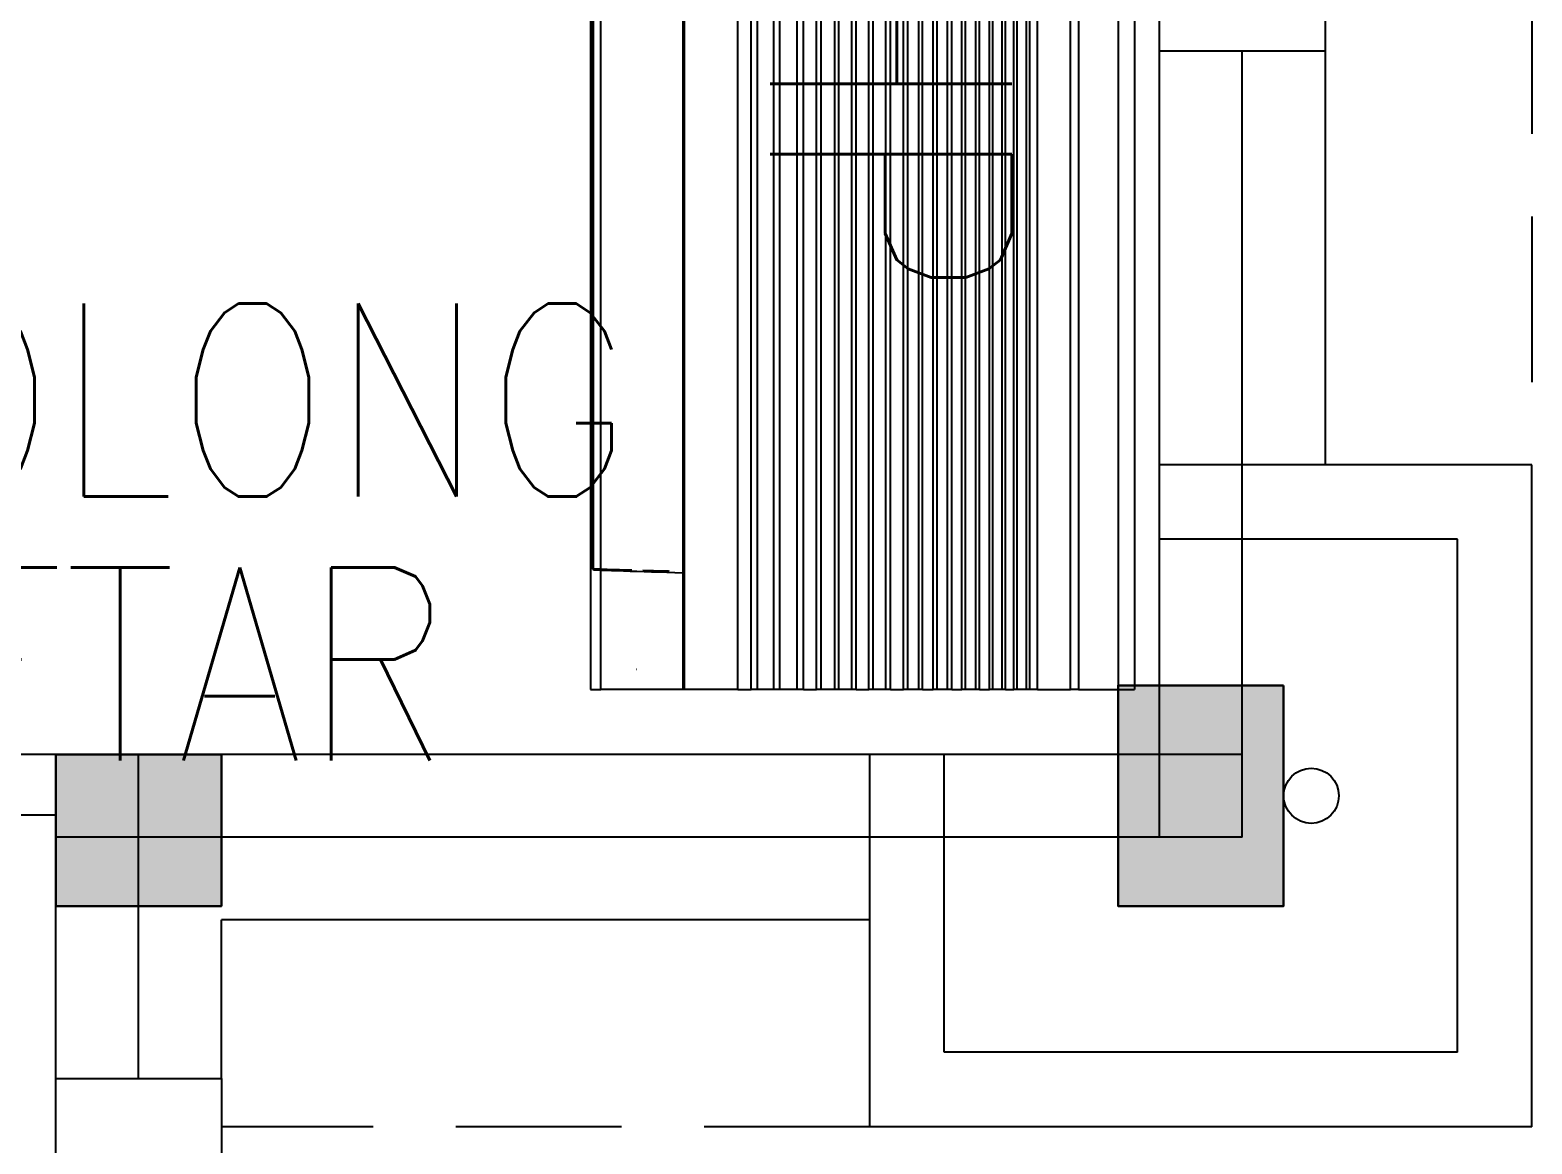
# Model space of a CAD drawing. Header units: inches. Extents: x -85907952 to 802144, y 988801 to 3125513.
# Drawn here: x 416176 to 418898, y 1047502 to 1049522 of the extents above; entities that cross this region are included whole.
import ezdxf
from ezdxf.enums import TextEntityAlignment as Align

# ---------------------------------------------------------------- set-up
doc = ezdxf.new("R2010")
doc.units = ezdxf.units.IN
doc.header["$MEASUREMENT"] = 0
doc.linetypes.add('HIDDEN', pattern=[0.375, 0.25, -0.125])
doc.layers.add('COLUMN', color=8, linetype='Continuous', lineweight=30)
doc.layers.add('t3', color=8, linetype='Continuous', lineweight=25)
for name, color, linetype in [('DOWNPIPE', 8, 'Continuous'), ('Edges', 7, 'Continuous'), ('LW', 2, 'Continuous'), ('partition', 8, 'Continuous'), ('WALL', 1, 'Continuous'), ('WIN', 9, 'Continuous')]:
    doc.layers.add(name, color=color, linetype=linetype)
doc.styles.add('LAILA', font='romans.shx', dxfattribs={"width": 0.85})

# ---------------------------------------------------------------- blocks, each defined once
blk = doc.blocks.new('air con')
at = {"layer": 'Edges'}
for p, q in [((71.402, 41.898), (152.402, 41.898)), ((152.402, 41.095), (152.402, 41.898)), ((71.402, 41.095), (152.402, 41.095)), ((152.402, 39.122), (152.402, 41.095)), ((71.402, 39.122), (152.402, 39.122)), ((152.402, 39.122), (152.402, 38.724)), ((152.402, 38.724), (71.402, 38.724)), ((152.402, 37.092), (152.402, 38.724)), ((152.402, 37.092), (71.402, 37.092)), ((152.402, 36.701), (71.402, 36.701)), ((152.402, 36.542), (71.402, 36.542)), ((152.402, 37.092), (152.402, 36.701)), ((152.402, 36.701), (152.402, 36.542)), ((152.402, 36.542), (152.402, 36.078)), ((152.402, 36.078), (71.402, 36.078)), ((152.402, 35.914), (71.402, 35.914)), ((152.402, 36.078), (152.402, 35.914)), ((152.402, 35.493), (152.402, 35.914)), ((152.402, 35.493), (71.402, 35.493)), ((152.402, 35.34), (71.402, 35.34)), ((152.402, 35.493), (152.402, 35.34)), ((152.402, 35.34), (152.402, 34.877)), ((152.402, 34.877), (71.402, 34.877)), ((152.402, 34.709), (71.402, 34.709)), ((152.402, 34.877), (152.402, 34.709)), ((152.402, 34.207), (152.402, 34.709)), ((152.402, 34.207), (71.402, 34.207)), ((152.402, 34.022), (71.402, 34.022)), ((152.402, 34.207), (152.402, 34.022)), ((152.402, 34.022), (152.402, 33.51)), ((152.402, 33.51), (71.402, 33.51)), ((152.402, 33.335), (71.402, 33.335)), ((152.402, 32.826), (71.402, 32.826)), ((152.402, 33.51), (152.402, 33.335)), ((152.402, 32.826), (152.402, 33.335)), ((152.402, 32.826), (152.402, 32.625)), ((152.402, 32.625), (71.402, 32.625)), ((152.402, 32.098), (71.402, 32.098)), ((152.402, 32.625), (152.402, 32.098)), ((152.402, 32.098), (152.402, 31.911)), ((152.402, 31.911), (71.402, 31.911)), ((152.402, 31.378), (71.402, 31.378)), ((152.402, 31.378), (152.402, 31.911)), ((152.402, 31.378), (152.402, 31.189)), ((152.402, 31.189), (71.402, 31.189)), ((152.402, 30.654), (71.402, 30.654)), ((152.402, 31.189), (152.402, 30.654)), ((152.402, 30.654), (152.402, 30.439)), ((152.402, 30.439), (71.402, 30.439)), ((152.402, 29.791), (152.402, 30.439)), ((152.402, 29.791), (71.402, 29.791)), ((152.402, 29.562), (71.402, 29.562)), ((152.402, 29.791), (152.402, 29.562)), ((152.402, 29.562), (152.402, 28.935)), ((152.402, 28.935), (71.402, 28.935)), ((152.402, 28.714), (71.402, 28.714)), ((152.402, 28.935), (152.402, 28.714)), ((152.402, 28.092), (152.402, 28.714)), ((152.402, 28.092), (71.402, 28.092)), ((152.402, 27.871), (71.402, 27.871)), ((152.402, 28.092), (152.402, 27.871)), ((152.402, 27.871), (152.402, 27.226)), ((152.402, 27.226), (71.402, 27.226)), ((152.402, 27.024), (71.402, 27.024)), ((152.402, 27.226), (152.402, 27.024)), ((152.402, 27.024), (152.402, 26.349)), ((152.402, 26.349), (71.402, 26.349)), ((152.402, 26.117), (71.402, 26.117)), ((152.402, 26.349), (152.402, 26.117)), ((152.402, 25.469), (152.402, 26.117)), ((152.402, 25.469), (71.402, 25.469)), ((152.402, 25.469), (152.402, 25.162)), ((152.402, 25.162), (71.402, 25.162)), ((152.402, 25.162), (152.402, 24.304)), ((152.402, 24.304), (71.402, 24.304)), ((152.402, 24.002), (71.402, 24.002)), ((152.402, 24.304), (152.402, 24.002)), ((152.402, 24.002), (152.402, 23.184)), ((152.402, 23.184), (71.402, 23.184)), ((152.402, 23.184), (152.402, 22.883)), ((152.402, 22.883), (71.402, 22.883)), ((152.402, 22.213), (152.402, 22.883)), ((152.402, 22.213), (71.402, 22.213)), ((152.402, 22.213), (152.402, 19.568)), ((152.402, 19.568), (71.402, 19.568)), ((152.402, 19.493), (71.402, 19.493)), ((146.588, 19.085), (146.601, 19.493)), ((152.402, 19.568), (152.402, 19.493)), ((152.402, 19.493), (152.402, 15.42)), ((146.504, 18.391), (146.514, 18.752)), ((146.514, 18.752), (146.516, 18.813)), ((146.562, 18.299), (146.575, 18.687)), ((146.575, 18.687), (146.588, 19.085)), ((146.484, 17.685), (146.494, 18.035)), ((146.494, 18.035), (146.504, 18.391)), ((146.538, 17.558), (146.55, 17.923)), ((146.55, 17.923), (146.562, 18.299)), ((146.479, 17.503), (146.484, 17.685)), ((146.516, 16.869), (146.527, 17.206)), ((146.527, 17.206), (146.538, 17.558)), ((151.402, 17.184), (151.402, 17.175)), ((146.447, 16.349), (146.456, 16.673)), ((146.456, 16.673), (146.464, 16.956)), ((146.495, 16.239), (146.505, 16.546)), ((146.505, 16.546), (146.516, 16.869)), ((146.421, 15.42), (146.429, 15.722)), ((146.429, 15.722), (146.438, 16.032)), ((146.438, 16.032), (146.447, 16.349)), ((146.468, 15.42), (146.477, 15.675)), ((146.477, 15.675), (146.486, 15.948)), ((146.486, 15.948), (146.495, 16.239)), ((146.421, 15.42), (76.921, 15.42)), ((146.421, 15.051), (76.921, 15.051)), ((146.421, 15.012), (76.921, 15.012)), ((146.468, 15.42), (146.421, 15.42)), ((146.421, 15.42), (146.421, 15.051)), ((146.468, 15.051), (146.421, 15.051)), ((146.421, 15.051), (146.421, 15.012)), ((152.402, 15.42), (146.468, 15.42)), ((146.468, 15.42), (146.468, 15.051)), ((152.402, 14.898), (152.402, 15.42)), ((71.402, 14.898), (152.402, 14.898))]:
    blk.add_line(p, q, dxfattribs=at)
blk = doc.blocks.new('1.5HP AIR CONDITION')
at = {"xscale": 36.51607049631966, "yscale": 36.51607049631966, "zscale": 36.51607049631966}
blk.add_blockref('air con', (-4086.2, -544), dxfattribs=at)
at = {"insert": (-704.8, 763.8), "char_height": 438.25, "width": 4290.862, "attachment_point": 1, "style": 'LAILA'}
blk.add_mtext('1.5HP', dxfattribs=at)

msp = doc.modelspace()

# ---------------------------------------------------------------- hatches: boundary and pattern name
at = {"layer": 'COLUMN'}
msp.add_hatch(color=256, dxfattribs=at).paths.add_polyline_path([(416222.7, 1048208.4), (416522.7, 1048208.4), (416522.7, 1047933.4), (416222.7, 1047933.4)])

# ---------------------------------------------------------------- linework, layer by layer
for points in [[(418447.7, 1048333.4), (418147.7, 1048333.4), (418147.7, 1047933.4), (418447.7, 1047933.4)], [(416222.7, 1048208.4), (416522.7, 1048208.4), (416522.7, 1047933.4), (416222.7, 1047933.4)]]:
    msp.add_lwpolyline(points, close=True, dxfattribs=at)
msp.add_solid([(418447.7, 1048333.4), (418147.7, 1048333.4), (418447.7, 1047933.4), (418147.7, 1047933.4)], dxfattribs=at)
at = {"layer": 'DOWNPIPE'}
msp.add_circle((418497.7, 1048133.4), 50, dxfattribs=at)
at = {"layer": 'LW', "linetype": 'HIDDEN', "ltscale": 1200}
for p, q in [((418897.7, 1059533.4), (418897.7, 1048733.4)), ((417697.7, 1047533.4), (416522.7, 1047533.4))]:
    msp.add_line(p, q, dxfattribs=at)
at = {"layer": 'LW'}
for p, q in [((418522.7, 1049483.4), (418522.7, 1048733.4)), ((417697.7, 1047908.4), (416522.7, 1047908.4)), ((416522.7, 1047620.9), (416522.7, 1047908.4))]:
    msp.add_line(p, q, dxfattribs=at)
at = {"layer": 'partition'}
for p, q in [((416222.7, 1048208.4), (414222.7, 1048208.4)), ((416222.7, 1048098.4), (414222.7, 1048098.4))]:
    msp.add_line(p, q, dxfattribs=at)
at = {"layer": 'WALL'}
for p, q in [((418222.7, 1048058.4), (418222.7, 1049633.4)), ((418372.7, 1048058.4), (418372.7, 1049483.4)), ((418897.7, 1048733.4), (418222.7, 1048733.4)), ((418897.7, 1047533.4), (418897.7, 1048733.4)), ((418762.7, 1048598.4), (418222.7, 1048598.4)), ((418762.7, 1047668.4), (418762.7, 1048598.4)), ((418372.7, 1048208.4), (416222.7, 1048208.4)), ((416222.7, 1047470.9), (416222.7, 1048208.4)), ((416372.7, 1047620.9), (416372.7, 1048208.4)), ((417697.7, 1047533.4), (417697.7, 1048208.4)), ((417832.7, 1047668.4), (417832.7, 1048208.4)), ((418372.7, 1048058.4), (416222.7, 1048058.4)), ((418762.7, 1047668.4), (417832.7, 1047668.4)), ((418897.7, 1047533.4), (417697.7, 1047533.4))]:
    msp.add_line(p, q, dxfattribs=at)
for points in [[(418222.7, 1049483.4), (418222.7, 1049633.4), (418522.7, 1049633.4), (418522.7, 1049483.4)], [(416222.7, 1047470.9), (416222.7, 1047620.9), (416522.7, 1047620.9), (416522.7, 1047470.9)]]:
    msp.add_lwpolyline(points, close=True, dxfattribs=at)
at = {"layer": 'WIN'}
msp.add_line((416522.7, 1047933.4), (416522.7, 1048208.4), dxfattribs=at)

# ---------------------------------------------------------------- block references
at = {"rotation": 270}
msp.add_blockref('1.5HP AIR CONDITION', (417191.4, 1049804.8), dxfattribs=at)

# ---------------------------------------------------------------- texts
at = {"layer": 't3', "style": 'LAILA', "width": 0.85}
for s, p in [('PENOLONG', (415151.2, 1049025.8)), ('DAFTAR', (415510.4, 1048547.3))]:
    msp.add_text(s, height=350, dxfattribs=at).set_placement(p, align=Align.TOP_LEFT)

doc.saveas('drawing.dxf')
